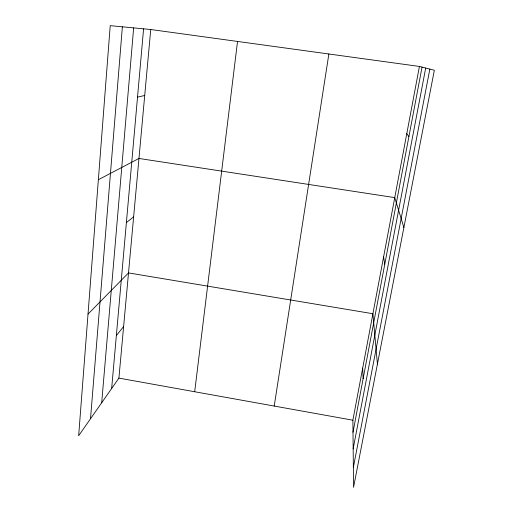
<?xml version="1.0" encoding="UTF-8"?>
<svg xmlns="http://www.w3.org/2000/svg" width="513" height="513" viewBox="0 0 513 513"><rect width="100%" height="100%" fill="white"/><g stroke="black" fill="none" stroke-linecap="round" stroke-linejoin="round"><path stroke-width="0.77" d="M90.519 418.762L122.37 26.811M101.696 402.756L133.656 27.888M111.654 388.495L143.589 28.837M118.907 378.113L150.739 29.517L110.224 25.65L78.656 435.742L118.907 378.113L352.88 420.205L353.553 487.35L434.344 70.249L419.429 66.44L150.739 29.517M194.684 391.746L237.532 41.444M274.224 406.052L328.865 53.993M352.88 420.205L419.429 66.44M352.995 432.247L422.045 67.107M353.162 448.837L425.694 68.037M353.354 467.497L429.849 69.101M116.361 335.54L123.607 326.601M88.024 314.103L128.513 272.916L372.906 313.732L377.421 364.121M126.39 222.578L133.624 216.916M98.368 179.704L138.965 158.459L394.754 197.62L403.885 227.49M137.522 97.137L144.711 95.482M406.796 133.598L408.887 136.689M383.589 256.962L384.782 264.182M362.678 368.097L363.127 378.684"/></g></svg>
